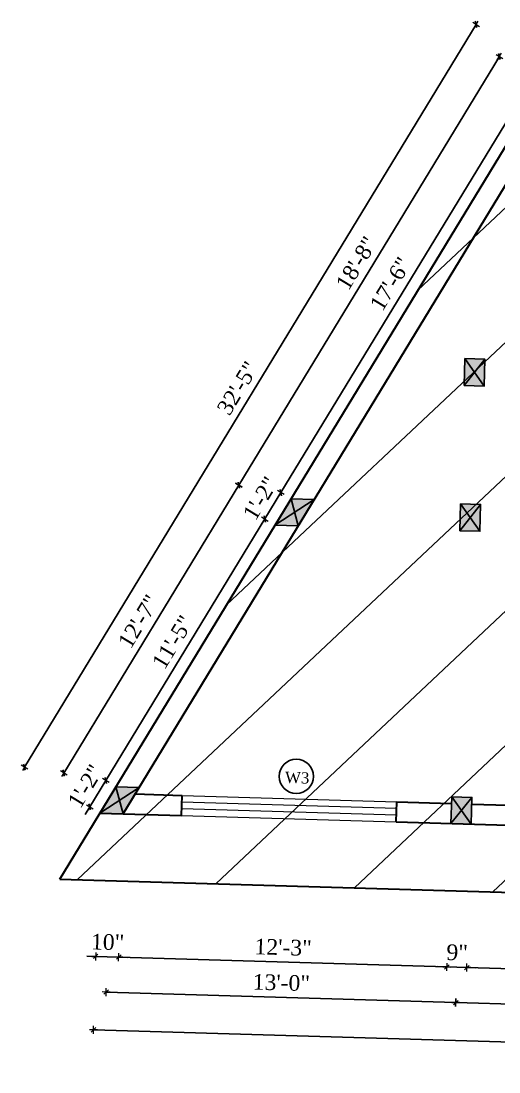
# Model space of a CAD drawing. Header units: inches. Extents: x 4069 to 291496, y -47643 to 12535.
# Drawn here: x 139208.9 to 139422.6, y -22798.1 to -22328.2 of the extents above; entities that cross this region are included whole.
import ezdxf

# ---------------------------------------------------------------- set-up
doc = ezdxf.new("R2010")
doc.units = ezdxf.units.IN
doc.header["$LTSCALE"] = 5
doc.header["$MEASUREMENT"] = 0
for name, color, linetype, lineweight in [('A-WALL', 7, 'Continuous', 9), ('Dimension', 7, 'Continuous', 18), ('Dw', 2, 'Continuous', 18)]:
    doc.layers.add(name, color=color, linetype=linetype, lineweight=lineweight)
doc.layers.add('dim line', color=7, linetype='Continuous', lineweight=15, true_color=0xfab2b2)
doc.layers.add('TEXT', color=6, linetype='Continuous')
doc.layers.add('WALL', color=7, linetype='Continuous')
doc.styles.add('ordinary', font='times.ttf')
doc.dimstyles.new('Copy of 96', dxfattribs={"dimtxt": 7, "dimasz": 4, "dimexe": 0.5, "dimexo": 0.5, "dimgap": 3, "dimtad": 1, "dimdec": 1, "dimzin": 11, "dimdsep": 46, "dimlunit": 4, "dimtxsty": 'ordinary', "dimblk": 'OBLIQUE', "dimcen": 0.09, "dimse1": 1, "dimse2": 1, "dimclrt": 6, "dimazin": 0, "dimtfac": 1, "dimtdec": 1, "dimtix": 1, "dimtmove": 2, "dimatfit": 3, "dimldrblk": 'leader', "dimfxl": 0.5, "dimfxlon": 1, "dimtolj": 1, "dimtzin": 0, "dimarcsym": 0})

# ---------------------------------------------------------------- blocks, each defined once
blk = doc.blocks.new('c2a')
at = {"color": 1, "ltscale": 5}
for p, q in [((18091.63, 4625.76), (18084.82, 4613.76)), ((18101.98, 4625.76), (18091.63, 4625.76)), ((18095.17, 4613.76), (18101.98, 4625.76)), ((18084.82, 4613.76), (18095.17, 4613.76))]:
    blk.add_line(p, q, dxfattribs=at)
blk = doc.blocks.new('oblique')
at = {"color": 0, "lineweight": -2}
blk.add_line((0.25, 0.25), (-0.25, -0.25), dxfattribs=at)
at = {"layer": 'dim line', "lineweight": 9}
for p, q in [((-0.4375, 0), (0.4375, 0)), ((0, 0.4375), (0, -0.4375))]:
    blk.add_line(p, q, dxfattribs=at)
blk = doc.blocks.new('*D4041')
at = {"layer": 'A-WALL', "color": 0, "lineweight": -2, "ltscale": 50, "transparency": 16777216}
blk.add_line((139553.17, -22771.56), (139403.24, -22767.09), dxfattribs=at)
at = {"layer": 'Defpoints', "color": 0, "ltscale": 50, "transparency": 16777216}
for p in [(139405.62, -22687.2), (139555.55, -22691.67), (139403.24, -22767.09)]:
    blk.add_point(p, dxfattribs=at)
at = {"layer": 'A-WALL', "color": 0, "lineweight": -2, "ltscale": 50, "transparency": 16777216, "xscale": 4, "yscale": 4, "zscale": 4}
for p, rotation in [((139403.24, -22767.09), 178.2899854281416), ((139553.17, -22771.56), 358.2899854281416)]:
    blk.add_blockref('oblique', p, dxfattribs=dict(at, rotation=rotation))
at = {"layer": 'A-WALL', "color": 6, "ltscale": 50, "transparency": 16777216, "insert": (139478.4, -22762.77), "char_height": 7, "attachment_point": 5, "rotation": 358.29, "style": 'ordinary'}
blk.add_mtext('\\A1;12\'-6"', dxfattribs=at)
blk = doc.blocks.new('_OBLIQUE')
at = {"color": 0, "linetype": 'ByBlock'}
blk.add_line((-0.5, -0.5), (0.5, 0.5), dxfattribs=at)
blk = doc.blocks.new('leader')
at = {"layer": 'Dimension'}
for p, q in [((0, -4.33), (0, 4.33)), ((-4.42, 0), (4.42, 0))]:
    blk.add_line(p, q, dxfattribs=at)
blk = doc.blocks.new('*D4042')
at = {"layer": 'A-WALL', "color": 0, "lineweight": -2, "ltscale": 50, "transparency": 16777216}
blk.add_line((139403.24, -22767.09), (139246.98, -22762.42), dxfattribs=at)
at = {"layer": 'Defpoints', "color": 0, "ltscale": 50, "transparency": 16777216}
for p in [(139249.36, -22682.53), (139405.62, -22687.2), (139246.98, -22762.42)]:
    blk.add_point(p, dxfattribs=at)
at = {"layer": 'A-WALL', "color": 0, "lineweight": -2, "ltscale": 50, "transparency": 16777216, "xscale": 4, "yscale": 4, "zscale": 4}
for p, rotation in [((139246.98, -22762.42), 178.2899854281416), ((139403.24, -22767.09), 358.2899854281416)]:
    blk.add_blockref('oblique', p, dxfattribs=dict(at, rotation=rotation))
at = {"layer": 'A-WALL', "color": 6, "ltscale": 50, "transparency": 16777216, "insert": (139325.3, -22758.2), "char_height": 7, "attachment_point": 5, "rotation": 358.29, "style": 'ordinary'}
blk.add_mtext('\\A1;13\'-0"', dxfattribs=at)
blk = doc.blocks.new('*D4043')
at = {"layer": 'A-WALL', "color": 0, "lineweight": -2, "ltscale": 50, "transparency": 16777216}
blk.add_line((139814.04, -22796.39), (139241.3, -22779.29), dxfattribs=at)
at = {"layer": 'Defpoints', "color": 0, "ltscale": 50, "transparency": 16777216}
for p in [(139244.19, -22682.38), (139816.94, -22699.48), (139241.3, -22779.29)]:
    blk.add_point(p, dxfattribs=at)
at = {"layer": 'A-WALL', "color": 0, "lineweight": -2, "ltscale": 50, "transparency": 16777216, "xscale": 4, "yscale": 4, "zscale": 4}
for p, rotation in [((139241.3, -22779.29), 178.2899854281416), ((139814.04, -22796.39), 358.2899854281416)]:
    blk.add_blockref('oblique', p, dxfattribs=dict(at, rotation=rotation))
at = {"layer": 'A-WALL', "color": 6, "ltscale": 50, "transparency": 16777216, "insert": (139527.87, -22781.27), "char_height": 7, "attachment_point": 5, "rotation": 358.29, "style": 'ordinary'}
blk.add_mtext('\\A1;47\'-9"', dxfattribs=at)
blk = doc.blocks.new('*D4044')
at = {"layer": 'A-WALL', "color": 0, "lineweight": -2, "ltscale": 50, "transparency": 16777216}
for p, q in [((139239.63, -22679.6), (139246.8, -22667.81)), ((139246.8, -22667.81), (139248.87, -22664.39)), ((139239.63, -22679.6), (139237.55, -22683.02))]:
    blk.add_line(p, q, dxfattribs=at)
at = {"layer": 'Defpoints', "color": 0, "ltscale": 50, "transparency": 16777216}
for p in [(139246.8, -22667.81), (139251.36, -22670.59), (139244.19, -22682.38)]:
    blk.add_point(p, dxfattribs=at)
at = {"layer": 'A-WALL', "color": 0, "lineweight": -2, "ltscale": 50, "transparency": 16777216, "xscale": 4, "yscale": 4, "zscale": 4}
for p, rotation in [((139246.8, -22667.81), 238.7014709224726), ((139239.63, -22679.6), 58.70147092247261)]:
    blk.add_blockref('oblique', p, dxfattribs=dict(at, rotation=rotation))
at = {"layer": 'A-WALL', "color": 6, "ltscale": 50, "transparency": 16777216, "insert": (139237.66, -22670.33), "char_height": 7, "attachment_point": 5, "rotation": 58.7015, "style": 'ordinary'}
blk.add_mtext('\\A1;1\'-2"', dxfattribs=at)
blk = doc.blocks.new('*D4045')
at = {"layer": 'A-WALL', "color": 0, "lineweight": -2, "ltscale": 50, "transparency": 16777216}
blk.add_line((139246.8, -22667.81), (139317.89, -22550.88), dxfattribs=at)
at = {"layer": 'Defpoints', "color": 0, "ltscale": 50, "transparency": 16777216}
for p in [(139317.89, -22550.88), (139322.45, -22553.66), (139251.36, -22670.59)]:
    blk.add_point(p, dxfattribs=at)
at = {"layer": 'A-WALL', "color": 0, "lineweight": -2, "ltscale": 50, "transparency": 16777216, "xscale": 4, "yscale": 4, "zscale": 4}
for p, rotation in [((139317.89, -22550.88), 58.70147092274703), ((139246.8, -22667.81), 238.701470922747)]:
    blk.add_blockref('oblique', p, dxfattribs=dict(at, rotation=rotation))
at = {"layer": 'A-WALL', "color": 6, "ltscale": 50, "transparency": 16777216, "insert": (139276.74, -22605.94), "char_height": 7, "attachment_point": 5, "rotation": 58.7015, "style": 'ordinary'}
blk.add_mtext('\\A1;11\'-5"', dxfattribs=at)
blk = doc.blocks.new('*D4046')
at = {"layer": 'A-WALL', "color": 0, "lineweight": -2, "ltscale": 50, "transparency": 16777216}
for p, q in [((139325.06, -22539.09), (139327.13, -22535.67)), ((139317.89, -22550.88), (139325.06, -22539.09)), ((139317.89, -22550.88), (139315.81, -22554.3))]:
    blk.add_line(p, q, dxfattribs=at)
at = {"layer": 'Defpoints', "color": 0, "ltscale": 50, "transparency": 16777216}
for p in [(139325.06, -22539.09), (139329.62, -22541.86), (139322.45, -22553.66)]:
    blk.add_point(p, dxfattribs=at)
at = {"layer": 'A-WALL', "color": 0, "lineweight": -2, "ltscale": 50, "transparency": 16777216, "xscale": 4, "yscale": 4, "zscale": 4}
for p, rotation in [((139325.06, -22539.09), 238.701470922747), ((139317.89, -22550.88), 58.70147092274703)]:
    blk.add_blockref('oblique', p, dxfattribs=dict(at, rotation=rotation))
at = {"layer": 'A-WALL', "color": 6, "ltscale": 50, "transparency": 16777216, "insert": (139315.92, -22541.61), "char_height": 7, "attachment_point": 5, "rotation": 58.7015, "style": 'ordinary'}
blk.add_mtext('\\A1;1\'-2"', dxfattribs=at)
blk = doc.blocks.new('*D4047')
at = {"layer": 'A-WALL', "color": 0, "lineweight": -2, "ltscale": 50, "transparency": 16777216}
blk.add_line((139325.06, -22539.09), (139434.38, -22359.27), dxfattribs=at)
at = {"layer": 'Defpoints', "color": 0, "ltscale": 50, "transparency": 16777216}
for p in [(139434.38, -22359.27), (139438.95, -22362.05), (139329.62, -22541.86)]:
    blk.add_point(p, dxfattribs=at)
at = {"layer": 'A-WALL', "color": 0, "lineweight": -2, "ltscale": 50, "transparency": 16777216, "xscale": 4, "yscale": 4, "zscale": 4}
for p, rotation in [((139434.38, -22359.27), 58.70147092274703), ((139325.06, -22539.09), 238.701470922747)]:
    blk.add_blockref('oblique', p, dxfattribs=dict(at, rotation=rotation))
at = {"layer": 'A-WALL', "color": 6, "ltscale": 50, "transparency": 16777216, "insert": (139374.1, -22445.77), "char_height": 7, "attachment_point": 5, "rotation": 58.7015, "style": 'ordinary'}
blk.add_mtext('\\A1;17\'-6"', dxfattribs=at)
blk = doc.blocks.new('*D4049')
at = {"layer": 'A-WALL', "color": 0, "lineweight": -2, "ltscale": 50, "transparency": 16777216}
blk.add_line((139422.75, -22344.12), (139306.25, -22535.73), dxfattribs=at)
at = {"layer": 'Defpoints', "color": 0, "ltscale": 50, "transparency": 16777216}
for p in [(139442.53, -22356.15), (139306.25, -22535.73), (139326.04, -22547.76)]:
    blk.add_point(p, dxfattribs=at)
at = {"layer": 'A-WALL', "color": 0, "lineweight": -2, "ltscale": 50, "transparency": 16777216, "xscale": 4, "yscale": 4, "zscale": 4}
for p, rotation in [((139422.75, -22344.12), 58.70147092240386), ((139306.25, -22535.73), 238.7014709224039)]:
    blk.add_blockref('oblique', p, dxfattribs=dict(at, rotation=rotation))
at = {"layer": 'A-WALL', "color": 6, "ltscale": 50, "transparency": 16777216, "insert": (139358.9, -22436.52), "char_height": 7, "attachment_point": 5, "rotation": 58.7015, "style": 'ordinary'}
blk.add_mtext('\\A1;18\'-8"', dxfattribs=at)
blk = doc.blocks.new('*D4050')
at = {"layer": 'A-WALL', "color": 0, "lineweight": -2, "ltscale": 50, "transparency": 16777216}
blk.add_line((139306.25, -22535.73), (139227.99, -22664.46), dxfattribs=at)
at = {"layer": 'Defpoints', "color": 0, "ltscale": 50, "transparency": 16777216}
for p in [(139326.04, -22547.76), (139227.99, -22664.46), (139247.78, -22676.48)]:
    blk.add_point(p, dxfattribs=at)
at = {"layer": 'A-WALL', "color": 0, "lineweight": -2, "ltscale": 50, "transparency": 16777216, "xscale": 4, "yscale": 4, "zscale": 4}
for p, rotation in [((139306.25, -22535.73), 58.7014709227471), ((139227.99, -22664.46), 238.7014709227471)]:
    blk.add_blockref('oblique', p, dxfattribs=dict(at, rotation=rotation))
at = {"layer": 'A-WALL', "color": 6, "ltscale": 50, "transparency": 16777216, "insert": (139261.51, -22596.68), "char_height": 7, "attachment_point": 5, "rotation": 58.7015, "style": 'ordinary'}
blk.add_mtext('\\A1;12\'-7"', dxfattribs=at)
blk = doc.blocks.new('*D4051')
at = {"layer": 'A-WALL', "color": 0, "lineweight": -2, "ltscale": 50, "transparency": 16777216}
blk.add_line((139210.42, -22661.84), (139412.34, -22329.72), dxfattribs=at)
at = {"layer": 'Defpoints', "color": 0, "ltscale": 50, "transparency": 16777216}
for p in [(139412.34, -22329.72), (139446.11, -22350.26), (139244.19, -22682.38)]:
    blk.add_point(p, dxfattribs=at)
at = {"layer": 'A-WALL', "color": 0, "lineweight": -2, "ltscale": 50, "transparency": 16777216, "xscale": 4, "yscale": 4, "zscale": 4}
for p, rotation in [((139412.34, -22329.72), 58.70147092240716), ((139210.42, -22661.84), 238.7014709224071)]:
    blk.add_blockref('oblique', p, dxfattribs=dict(at, rotation=rotation))
at = {"layer": 'A-WALL', "color": 6, "ltscale": 50, "transparency": 16777216, "insert": (139305.77, -22492.37), "char_height": 7, "attachment_point": 5, "rotation": 58.7015, "style": 'ordinary'}
blk.add_mtext('\\A1;32\'-5"', dxfattribs=at)
blk = doc.blocks.new('*D4063')
at = {"layer": 'A-WALL', "color": 0, "lineweight": -2, "ltscale": 50, "transparency": 16777216}
for p, q in [((139242.28, -22746.48), (139238.28, -22746.36)), ((139242.28, -22746.48), (139252.62, -22746.78)), ((139252.62, -22746.78), (139256.62, -22746.9))]:
    blk.add_line(p, q, dxfattribs=at)
at = {"layer": 'Defpoints', "color": 0, "ltscale": 50, "transparency": 16777216}
for p in [(139244.19, -22682.38), (139254.54, -22682.69), (139252.62, -22746.78)]:
    blk.add_point(p, dxfattribs=at)
at = {"layer": 'A-WALL', "color": 0, "lineweight": -2, "ltscale": 50, "transparency": 16777216, "xscale": 4, "yscale": 4, "zscale": 4}
for p, rotation in [((139242.28, -22746.48), 358.2899854281416), ((139252.62, -22746.78), 178.2899854281416)]:
    blk.add_blockref('oblique', p, dxfattribs=dict(at, rotation=rotation))
at = {"layer": 'A-WALL', "color": 6, "ltscale": 50, "transparency": 16777216, "insert": (139247.65, -22740.07), "char_height": 7, "attachment_point": 5, "rotation": 358.29, "style": 'ordinary'}
blk.add_mtext('\\A1;10"', dxfattribs=at)
blk = doc.blocks.new('*D4064')
at = {"layer": 'A-WALL', "color": 0, "lineweight": -2, "ltscale": 50, "transparency": 16777216}
blk.add_line((139252.62, -22746.78), (139399.21, -22751.16), dxfattribs=at)
at = {"layer": 'Defpoints', "color": 0, "ltscale": 50, "transparency": 16777216}
for p in [(139254.54, -22682.69), (139401.12, -22687.06), (139399.21, -22751.16)]:
    blk.add_point(p, dxfattribs=at)
at = {"layer": 'A-WALL', "color": 0, "lineweight": -2, "ltscale": 50, "transparency": 16777216, "xscale": 4, "yscale": 4, "zscale": 4}
for p, rotation in [((139252.62, -22746.78), 178.2899854281416), ((139399.21, -22751.16), 358.2899854281416)]:
    blk.add_blockref('oblique', p, dxfattribs=dict(at, rotation=rotation))
at = {"layer": 'A-WALL', "color": 6, "ltscale": 50, "transparency": 16777216, "insert": (139326.11, -22742.42), "char_height": 7, "attachment_point": 5, "rotation": 358.29, "style": 'ordinary'}
blk.add_mtext('\\A1;12\'-3"', dxfattribs=at)
blk = doc.blocks.new('*D4065')
at = {"layer": 'A-WALL', "color": 0, "lineweight": -2, "ltscale": 50, "transparency": 16777216}
for p, q in [((139399.21, -22751.16), (139395.21, -22751.04)), ((139399.21, -22751.16), (139408.2, -22751.43)), ((139408.2, -22751.43), (139412.2, -22751.55))]:
    blk.add_line(p, q, dxfattribs=at)
at = {"layer": 'Defpoints', "color": 0, "ltscale": 50, "transparency": 16777216}
for p in [(139401.12, -22687.06), (139410.12, -22687.33), (139408.2, -22751.43)]:
    blk.add_point(p, dxfattribs=at)
at = {"layer": 'A-WALL', "color": 0, "lineweight": -2, "ltscale": 50, "transparency": 16777216, "xscale": 4, "yscale": 4, "zscale": 4}
for p, rotation in [((139399.21, -22751.16), 358.2899854281416), ((139408.2, -22751.43), 178.2899854281416)]:
    blk.add_blockref('oblique', p, dxfattribs=dict(at, rotation=rotation))
at = {"layer": 'A-WALL', "color": 6, "ltscale": 50, "transparency": 16777216, "insert": (139403.9, -22744.73), "char_height": 7, "attachment_point": 5, "rotation": 358.29, "style": 'ordinary'}
blk.add_mtext('\\A1;9"', dxfattribs=at)
blk = doc.blocks.new('*D4066')
at = {"layer": 'A-WALL', "color": 0, "lineweight": -2, "ltscale": 50, "transparency": 16777216}
blk.add_line((139408.2, -22751.43), (139549.14, -22755.64), dxfattribs=at)
at = {"layer": 'Defpoints', "color": 0, "ltscale": 50, "transparency": 16777216}
for p in [(139410.12, -22687.33), (139551.06, -22691.54), (139549.14, -22755.64)]:
    blk.add_point(p, dxfattribs=at)
at = {"layer": 'A-WALL', "color": 0, "lineweight": -2, "ltscale": 50, "transparency": 16777216, "xscale": 4, "yscale": 4, "zscale": 4}
for p, rotation in [((139408.2, -22751.43), 178.2899854281416), ((139549.14, -22755.64), 358.2899854281416)]:
    blk.add_blockref('oblique', p, dxfattribs=dict(at, rotation=rotation))
at = {"layer": 'A-WALL', "color": 6, "ltscale": 50, "transparency": 16777216, "insert": (139478.87, -22746.97), "char_height": 7, "attachment_point": 5, "rotation": 358.29, "style": 'ordinary'}
blk.add_mtext('\\A1;11\'-9"', dxfattribs=at)

msp = doc.modelspace()

# ---------------------------------------------------------------- hatches: boundary and pattern name
at = {"layer": 'WALL', "linetype": 'ByBlock', "ltscale": 5, "true_color": 0xf8991e}
h = msp.add_hatch(dxfattribs=at)
h.set_pattern_fill('ANSI31', color=30, scale=350, angle=-1.7100146)
h.set_pattern_definition([(43.29, (132031.077, -19880.83), (-29.99899, 31.8453), [])])
h.paths.add_polyline_path([(139226.27031, -22711.85587), (139456.86749, -22332.56819), (139825.37195, -22343.56962), (139816.04196, -22729.46306)])
h = msp.add_hatch(color=30, dxfattribs=at)
h.dxf.hatch_style = 1
h.paths.add_polyline_path([(139411.64823, -22485.28682), (139406.97119, -22491.14986), (139415.96718, -22491.41843)])
h.paths.add_polyline_path([(139415.96718, -22491.41843), (139416.32528, -22479.42378), (139411.64823, -22485.28682)])
h.paths.add_polyline_path([(139411.64823, -22485.28682), (139416.32528, -22479.42378), (139407.32928, -22479.15521)])
h.paths.add_polyline_path([(139407.32928, -22479.15521), (139406.97119, -22491.14986), (139411.64823, -22485.28682)])
h = msp.add_hatch(color=30, dxfattribs=at)
h.dxf.hatch_style = 1
h.paths.add_polyline_path([(139331.20897, -22547.91433), (139332.79708, -22553.96441), (139339.96591, -22542.17308)])
h.paths.add_polyline_path([(139331.20897, -22547.91433), (139339.96591, -22542.17308), (139329.62086, -22541.86424)])
h.paths.add_polyline_path([(139329.62086, -22541.86424), (139322.45203, -22553.65557), (139331.20897, -22547.91433)])
h.paths.add_polyline_path([(139331.20897, -22547.91433), (139322.45203, -22553.65557), (139332.79708, -22553.96441)])
h = msp.add_hatch(color=30, dxfattribs=at)
h.dxf.hatch_style = 1
h.paths.add_polyline_path([(139409.70857, -22550.25787), (139405.03153, -22556.12092), (139414.02752, -22556.38948)])
h.paths.add_polyline_path([(139414.02752, -22556.38948), (139414.38561, -22544.39483), (139409.70857, -22550.25787)])
h.paths.add_polyline_path([(139409.70857, -22550.25787), (139414.38561, -22544.39483), (139405.38962, -22544.12626)])
h.paths.add_polyline_path([(139405.38962, -22544.12626), (139405.03153, -22556.12092), (139409.70857, -22550.25787)])
h = msp.add_hatch(color=30, dxfattribs=at)
h.dxf.hatch_style = 1
h.paths.add_polyline_path([(139252.94931, -22676.63631), (139254.53742, -22682.68639), (139261.70624, -22670.89507)])
h.paths.add_polyline_path([(139252.94931, -22676.63631), (139261.70624, -22670.89507), (139251.36119, -22670.58622)])
h.paths.add_polyline_path([(139251.36119, -22670.58622), (139244.19237, -22682.37755), (139252.94931, -22676.63631)])
h.paths.add_polyline_path([(139252.94931, -22676.63631), (139244.19237, -22682.37755), (139254.53742, -22682.68639)])
h = msp.add_hatch(color=30, dxfattribs=at)
h.dxf.hatch_style = 1
h.paths.add_polyline_path([(139405.79941, -22681.19953), (139401.12237, -22687.06258), (139410.11836, -22687.33114)])
h.paths.add_polyline_path([(139410.11836, -22687.33114), (139410.47645, -22675.33649), (139405.79941, -22681.19953)])
h.paths.add_polyline_path([(139405.79941, -22681.19953), (139410.47645, -22675.33649), (139401.48046, -22675.06792)])
h.paths.add_polyline_path([(139401.48046, -22675.06792), (139401.12237, -22687.06258), (139405.79941, -22681.19953)])

# ---------------------------------------------------------------- linework, layer by layer
at = {"color": 1, "ltscale": 5}
for p, q in [((139406.97119, -22491.14986), (139416.32528, -22479.42378)), ((139415.96718, -22491.41843), (139407.32928, -22479.15521)), ((139322.45203, -22553.65557), (139339.96591, -22542.17308)), ((139332.79708, -22553.96441), (139329.62086, -22541.86424)), ((139405.03153, -22556.12092), (139414.38561, -22544.39483)), ((139414.02752, -22556.38948), (139405.38962, -22544.12626)), ((139244.19237, -22682.37755), (139261.70624, -22670.89507)), ((139254.53742, -22682.68639), (139251.36119, -22670.58622)), ((139401.12237, -22687.06258), (139410.47645, -22675.33649)), ((139410.11836, -22687.33114), (139401.48046, -22675.06792))]:
    msp.add_line(p, q, dxfattribs=at)
at = {"layer": 'A-WALL', "lineweight": 30}
for p, q in [((139226.27031, -22711.85587), (139456.86749, -22332.56819)), ((139254.53742, -22682.68639), (139456.4593, -22350.56403)), ((139259.91404, -22673.8429), (139280.94468, -22674.47075)), ((139280.67611, -22683.46674), (139280.94468, -22674.47075)), ((139376.63336, -22686.33147), (139376.90193, -22677.33548)), ((139376.90193, -22677.33548), (139401.39093, -22678.06658)), ((139244.19237, -22682.37755), (139280.67611, -22683.46674)), ((139410.38693, -22678.33515), (139431.87744, -22678.97674)), ((139376.63336, -22686.33147), (139431.60887, -22687.97273)), ((139226.27031, -22711.85587), (139816.22639, -22729.46856))]:
    msp.add_line(p, q, dxfattribs=at)
at = {"layer": 'Dw', "color": 3}
for p, q in [((139376.81241, -22680.33415), (139280.85516, -22677.46942)), ((139280.94468, -22674.47075), (139376.90193, -22677.33548)), ((139376.72288, -22683.33281), (139280.76564, -22680.46808)), ((139280.67611, -22683.46674), (139376.63336, -22686.33147))]:
    msp.add_line(p, q, dxfattribs=at)
at = {"layer": 'TEXT'}
msp.add_circle((139331.96832, -22665.96505), 7.64038, dxfattribs=at)
at = {"layer": 'WALL', "color": 2, "linetype": 'ByBlock', "ltscale": 5}
for points in [[(139406.97119, -22491.14986), (139415.96718, -22491.41843), (139416.32528, -22479.42378), (139407.32928, -22479.15521)], [(139322.45203, -22553.65557), (139332.79708, -22553.96441), (139339.96591, -22542.17308), (139329.62086, -22541.86424)], [(139405.03153, -22556.12092), (139414.02752, -22556.38948), (139414.38561, -22544.39483), (139405.38962, -22544.12626)], [(139244.19237, -22682.37755), (139254.53742, -22682.68639), (139261.70624, -22670.89507), (139251.36119, -22670.58622)], [(139401.12237, -22687.06258), (139410.11836, -22687.33114), (139410.47645, -22675.33649), (139401.48046, -22675.06792)]]:
    msp.add_lwpolyline(points, close=True, dxfattribs=at)

# ---------------------------------------------------------------- block references
at = {"layer": 'WALL', "color": 2, "linetype": 'ByBlock', "ltscale": 5, "rotation": 358.2899854281387}
for p in [(121108.00774, -26625.69179), (121029.74808, -26754.41377)]:
    msp.add_blockref('c2a', p, dxfattribs=at)

# ---------------------------------------------------------------- texts
at = {"layer": 'TEXT', "style": 'ordinary'}
msp.add_text('W3', height=5, rotation=358.2903735, dxfattribs=at).set_placement((139326.84613, -22668.87762))

# ---------------------------------------------------------------- dimensions: what is measured, and where the dimension line sits
at = {"layer": 'A-WALL', "ltscale": 50}
for p1, p2, distance, picture, middle in [((139244.19237, -22682.37755), (139446.11425, -22350.25518), 39.52759, '*D4051', (139305.77227, -22492.3737)), ((139442.52984, -22356.15085), (139326.03645, -22547.7599), -23.15088, '*D4049', (139358.89554, -22436.52036)), ((139244.19237, -22682.37755), (139251.36119, -22670.58622), 5.34192, '*D4044', (139237.65819, -22670.33004))]:
    dim = msp.add_aligned_dim(p1=p1, p2=p2, distance=distance, dimstyle='Copy of 96', override={"dimdec": 0, "dimblk": 'oblique', "dimtdec": 0, "dimarcsym": 1}, dxfattribs=at)
    dim.commit()
    dim.dimension.update_dxf_attribs({"geometry": picture, "text_midpoint": middle})
for base, p1, p2, angle, picture, middle in [((139434.38091, -22359.2714), (139329.62086, -22541.86424), (139438.94543, -22362.04651), 238.7014709, '*D4047', (139374.10418, -22445.76682)), ((139325.05634, -22539.08913), (139322.45203, -22553.65557), (139329.62086, -22541.86424), 238.7014709, '*D4046', (139315.91785, -22541.60806)), ((139227.995, -22664.45507), (139326.03645, -22547.7599), (139247.77678, -22676.48189), 58.7014709, '*D4050', (139261.51039, -22596.68064)), ((139317.88751, -22550.88045), (139251.36119, -22670.58622), (139322.45203, -22553.65557), 238.7014709, '*D4045', (139276.73627, -22605.93759)), ((139252.62381, -22746.78468), (139244.19237, -22682.37755), (139254.53742, -22682.68639), 358.2899854, '*D4063', (139247.64706, -22740.07262)), ((139241.29921, -22779.28709), (139816.93719, -22699.47642), (139244.19237, -22682.37755), 358.2899854, '*D4043', (139527.86769, -22781.2688)), ((139246.97978, -22762.42389), (139405.62036, -22687.19686), (139249.36489, -22682.53197), 358.2899854, '*D4042', (139325.30329, -22758.19869)), ((139399.20876, -22751.16087), (139254.53742, -22682.68639), (139401.12237, -22687.06258), 358.2899854, '*D4064', (139326.11206, -22742.41513)), ((139408.20475, -22751.42943), (139401.12237, -22687.06258), (139410.11836, -22687.33114), 358.2899854, '*D4065', (139403.90283, -22744.72742)), ((139403.23525, -22767.08878), (139555.55356, -22691.673), (139405.62036, -22687.19686), 358.2899854, '*D4041', (139478.39762, -22762.76921)), ((139549.14196, -22755.63701), (139410.11836, -22687.33114), (139551.05556, -22691.53872), 358.2899854, '*D4066', (139478.86943, -22746.96549))]:
    dim = msp.add_linear_dim(base=base, p1=p1, p2=p2, angle=angle, dimstyle='Copy of 96', override={"dimdec": 0, "dimblk": 'oblique', "dimtdec": 0, "dimarcsym": 1}, dxfattribs=at)
    dim.commit()
    dim.dimension.update_dxf_attribs({"geometry": picture, "text_midpoint": middle})

doc.saveas('drawing.dxf')
